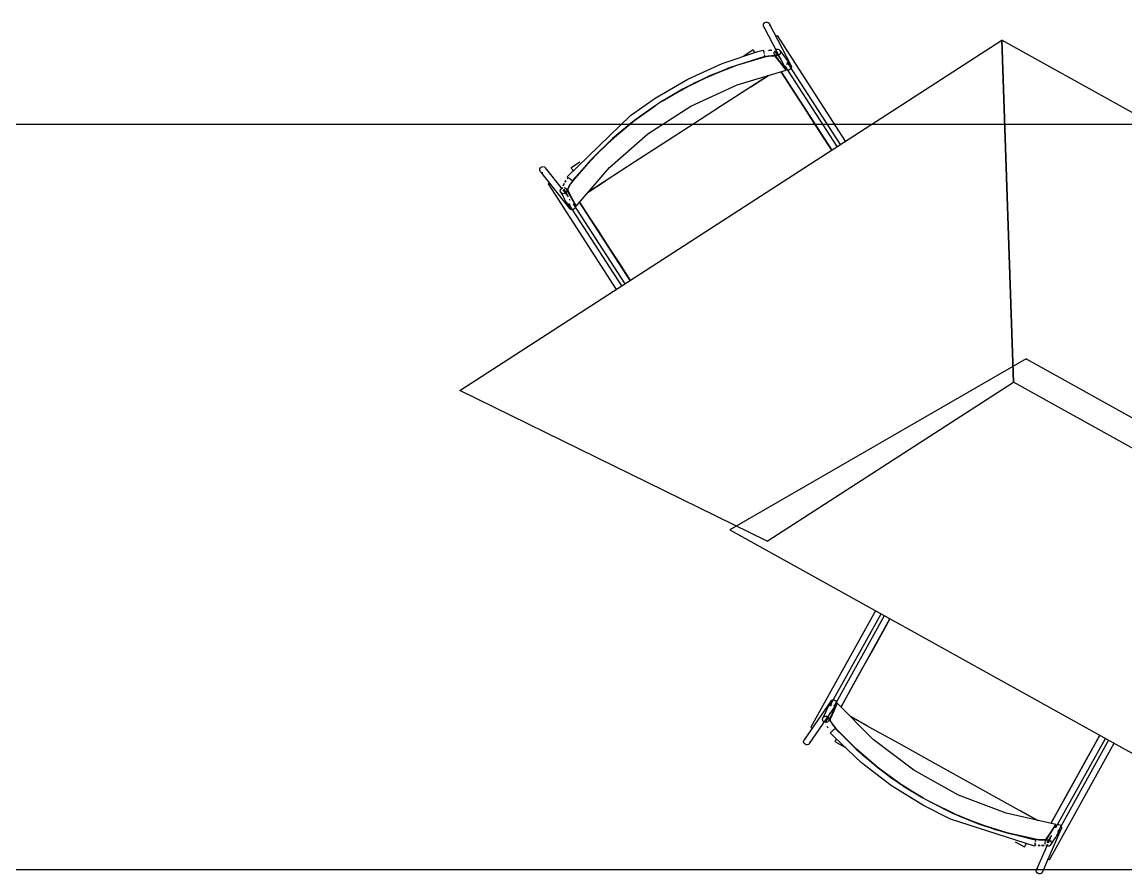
# Model space of a CAD drawing. Header units: metres. Extents: x 2.3 to 42.8, y 0.9 to 31.9.
# Drawn here: x 24.624 to 25.364, y 22.947 to 23.519 of the extents above; entities that cross this region are included whole.
import ezdxf

# ---------------------------------------------------------------- set-up
doc = ezdxf.new("R2010")
doc.units = ezdxf.units.M
for name, color, linetype in [('ARREDI', 9, 'Continuous'), ('PARETI_STRUTTURE', 7, 'Continuous'), ('PORTE_SCALE', 2, 'Continuous'), ('WAYFINDING_RIQUADRI', 7, 'Continuous')]:
    doc.layers.add(name, color=color, linetype=linetype)

msp = doc.modelspace()

# ---------------------------------------------------------------- linework, layer by layer
at = {"layer": 'ARREDI'}
for points in [[(25.12206, 23.51471), (25.12148, 23.51518), (25.1212, 23.5156), (25.12111, 23.51582), (25.12097, 23.51656), (25.12109, 23.51729)], [(25.12109, 23.51729), (25.12145, 23.51794), (25.12204, 23.51843), (25.12273, 23.51869), (25.12349, 23.51871), (25.12419, 23.51847), (25.12477, 23.518), (25.12505, 23.51758), (25.12515, 23.51736), (25.12529, 23.51662), (25.12516, 23.51589)], [(25.13032, 23.50964), (25.13007, 23.50947), (25.12964, 23.50919)], [(25.13035, 23.50966), (25.13037, 23.50967)], [(25.12346, 23.17031), (24.91738, 23.27149), (25.28109, 23.50665)], [(25.12964, 23.5092), (25.12909, 23.50884)], [(25.46091, 23.18163), (25.65974, 23.29641), (25.28109, 23.50666)], [(24.99311, 23.41208), (24.99167, 23.41011), (24.99049, 23.40813), (24.98981, 23.40658), (24.98975, 23.4057), (24.99253, 23.40047), (24.99531, 23.39526), (25.01767, 23.42118), (25.04352, 23.44368), (25.07231, 23.46229), (25.10343, 23.47662), (25.13624, 23.48638), (25.13263, 23.49106), (25.129, 23.49573)], [(25.12166, 23.49526), (25.10305, 23.48967), (25.08493, 23.48261), (25.06768, 23.47422)], [(25.0677, 23.47423), (25.08499, 23.48263), (25.10314, 23.48971), (25.12181, 23.4953)], [(25.1154, 23.49816), (25.115, 23.49879), (25.11464, 23.49933), (25.11437, 23.49975), (25.11423, 23.49997)], [(25.12094, 23.49965), (25.12089, 23.49987), (25.12089, 23.4999), (25.12089, 23.49986), (25.12096, 23.49958), (25.12108, 23.49909), (25.12124, 23.49844), (25.12142, 23.49772)], [(25.12159, 23.497), (25.12174, 23.49639), (25.12185, 23.49593), (25.1219, 23.49571)], [(25.129, 23.49574), (25.12816, 23.49604), (25.12647, 23.49607), (25.12419, 23.49579), (25.1218, 23.49529)], [(25.12181, 23.4953), (25.12431, 23.49582), (25.12656, 23.49609), (25.12821, 23.49605), (25.12901, 23.49574)], [(25.12445, 23.4997), (25.12569, 23.49986), (25.12656, 23.49984)], [(25.12576, 23.49986), (25.12445, 23.49971)], [(25.13224, 23.49769), (25.13188, 23.49704), (25.13131, 23.49654), (25.13062, 23.49627), (25.12987, 23.49625), (25.12917, 23.49647), (25.12916, 23.49648), (25.1286, 23.49693), (25.1285, 23.49705), (25.12823, 23.49756), (25.1281, 23.49829)], [(25.1282, 23.49952), (25.13184, 23.49485), (25.13272, 23.49371)], [(25.12913, 23.50014), (25.12917, 23.50019), (25.12986, 23.50045), (25.1306, 23.50048), (25.13129, 23.50024), (25.13135, 23.50021), (25.13186, 23.49978), (25.13196, 23.49967), (25.13224, 23.49916), (25.13236, 23.49842), (25.13224, 23.49769)], [(25.12913, 23.49534), (25.12961, 23.49566)], [(25.13563, 23.48934), (25.13624, 23.48638)], [(25.13624, 23.48638), (25.13563, 23.48934)], [(25.13968, 23.48795), (25.1393, 23.48729), (25.13874, 23.48681), (25.13804, 23.48654), (25.13729, 23.48653), (25.13658, 23.48677), (25.136, 23.48724)], [(25.13655, 23.49049), (25.13726, 23.49076), (25.13801, 23.49077), (25.13871, 23.49053), (25.13928, 23.49006), (25.13956, 23.48964), (25.13967, 23.48942), (25.1398, 23.48869), (25.13969, 23.48795)], [(25.12433, 23.48284), (25.11228, 23.47506), (25.09296, 23.46256), (25.07358, 23.45003), (25.05417, 23.43748), (25.03478, 23.42494), (25.01546, 23.41245), (25.00344, 23.40467)], [(25.11262, 23.47525), (25.12434, 23.48285)], [(25.16684, 23.43279), (25.16466, 23.43615), (25.15639, 23.44897), (25.14808, 23.46182), (25.13979, 23.47465), (25.13284, 23.48537)], [(25.05308, 23.46562), (25.06715, 23.47394)], [(25.06712, 23.47391), (25.05309, 23.46562)], [(25.03473, 23.45295), (25.04838, 23.46257)], [(25.04837, 23.46257), (25.03476, 23.45297)], [(24.99311, 23.41208), (25.00586, 23.4268), (25.01976, 23.44045), (25.03465, 23.45288)], [(25.03466, 23.45289), (25.01981, 23.44051), (25.00592, 23.42689), (24.9932, 23.41219)], [(24.97294, 23.41746), (24.97222, 23.41766), (24.97161, 23.41807), (24.97144, 23.41825), (24.97144, 23.41827), (24.97118, 23.41868), (24.97099, 23.41941), (24.97105, 23.42016), (24.97137, 23.42082), (24.97192, 23.42136), (24.9726, 23.42168), (24.97333, 23.42175)], [(24.97334, 23.42175), (24.97406, 23.42156), (24.97467, 23.42114), (24.97484, 23.42096), (24.97484, 23.42095), (24.9751, 23.42053), (24.9753, 23.41981)], [(24.99195, 23.4209), (24.99209, 23.42067), (24.99235, 23.42027), (24.99271, 23.41971), (24.99311, 23.41909)], [(24.98928, 23.4148), (24.9893, 23.41479)], [(24.98994, 23.4143), (24.9893, 23.41344)], [(24.9893, 23.41342), (24.98994, 23.41429)], [(24.99163, 23.41298), (24.99105, 23.41343), (24.99047, 23.41389), (24.98994, 23.4143), (24.98954, 23.4146), (24.98931, 23.41478)], [(24.97721, 23.41063), (24.97678, 23.41036), (24.97653, 23.41019), (24.97649, 23.41016), (24.9765, 23.41018)], [(24.97777, 23.411), (24.97721, 23.41064)], [(24.98663, 23.40354), (24.98591, 23.40372), (24.9853, 23.40414), (24.98494, 23.40461), (24.98487, 23.40475), (24.98469, 23.40539), (24.98469, 23.40546), (24.98476, 23.40618), (24.98509, 23.40685), (24.98562, 23.40736), (24.98631, 23.40768)], [(24.98706, 23.40775), (24.98778, 23.40757), (24.98839, 23.40715), (24.98875, 23.40668), (24.98882, 23.40654), (24.989, 23.40585), (24.989, 23.40583), (24.98893, 23.40511), (24.9886, 23.40444), (24.98807, 23.40393), (24.98738, 23.40361), (24.98663, 23.40354)], [(24.98732, 23.41035), (24.98666, 23.40883)], [(24.98669, 23.40886), (24.98736, 23.4104)], [(24.99017, 23.40129), (24.9894, 23.40275), (24.98738, 23.40655)], [(24.98848, 23.41229), (24.98782, 23.41119)], [(24.98783, 23.41119), (24.98854, 23.41237)], [(24.98974, 23.40568), (24.9898, 23.40654), (24.99043, 23.40807), (24.9916, 23.41), (24.9931, 23.41207)], [(24.99268, 23.41216), (24.9925, 23.41229), (24.99214, 23.41259), (24.99163, 23.41297)], [(25.00343, 23.40466), (25.01515, 23.41223)], [(24.99137, 23.39904), (24.99091, 23.39989)], [(24.99247, 23.39276), (24.99174, 23.39295), (24.99113, 23.39337), (24.99097, 23.39355), (24.99097, 23.39356), (24.9907, 23.39398), (24.99051, 23.3947), (24.99058, 23.39545), (24.9909, 23.39613), (24.99144, 23.39666)], [(24.99462, 23.39582), (24.99482, 23.3951), (24.99475, 23.39437), (24.99443, 23.39369), (24.9939, 23.39314), (24.99322, 23.39282), (24.99247, 23.39275)], [(24.99531, 23.39526), (24.99346, 23.39661)], [(24.99762, 23.39793), (25.00328, 23.38918), (25.0103, 23.37832), (25.01731, 23.36747), (25.02434, 23.35661), (25.03137, 23.34575)], [(25.65974, 23.29641), (25.4609, 23.18163), (25.28879, 23.2772)], [(25.29738, 23.29269), (25.09855, 23.17791), (25.4772, 22.96766)], [(25.29739, 23.29269), (25.4695, 23.19712)], [(25.12347, 23.17031), (25.28879, 23.27719)], [(25.20589, 23.11831), (25.20153, 23.11045), (25.19413, 23.09712), (25.1867, 23.08375), (25.17928, 23.07038), (25.17307, 23.05922)], [(25.30351, 22.97041), (25.30592, 22.97007), (25.30821, 22.96996), (25.30991, 22.9701), (25.31071, 22.97046), (25.31402, 22.97536), (25.31731, 22.98026), (25.28392, 22.9878), (25.25191, 23.00003), (25.22194, 23.01666), (25.19463, 23.03739), (25.17059, 23.06173), (25.16816, 23.05635), (25.16574, 23.05094)], [(25.16682, 23.06007), (25.16625, 23.06057), (25.16589, 23.06123), (25.16576, 23.06196), (25.16591, 23.0627), (25.16614, 23.06313), (25.16615, 23.06314), (25.16629, 23.06334), (25.16687, 23.0638), (25.16758, 23.06403)], [(25.16759, 23.06404), (25.16834, 23.06402), (25.16903, 23.06374), (25.1696, 23.06324), (25.16996, 23.06259), (25.17009, 23.06185)], [(25.16827, 23.0598), (25.17059, 23.06173)], [(25.17059, 23.06173), (25.16827, 23.0598)], [(25.16174, 23.049), (25.16117, 23.04949), (25.1608, 23.05013), (25.16067, 23.05085), (25.16069, 23.05092), (25.16083, 23.05157), (25.16088, 23.05171), (25.1612, 23.0522), (25.16178, 23.05265), (25.16249, 23.05289)], [(25.16249, 23.05289), (25.16324, 23.05287), (25.16395, 23.05259), (25.16452, 23.05212), (25.16488, 23.05147), (25.16501, 23.05075), (25.16487, 23.05004), (25.16481, 23.0499), (25.16449, 23.04941), (25.16391, 23.04895), (25.1632, 23.04872)], [(25.16278, 23.04846), (25.16519, 23.05387), (25.16578, 23.05518)], [(25.16952, 23.04481), (25.16788, 23.04676), (25.16659, 23.04863), (25.16584, 23.0501), (25.16572, 23.05096)], [(25.16574, 23.05094), (25.16587, 23.05007), (25.16663, 23.04857), (25.16795, 23.04668), (25.16952, 23.04481)], [(25.19152, 23.04613), (25.17931, 23.05291)], [(25.17932, 23.05289), (25.19185, 23.04593), (25.21196, 23.03476), (25.23215, 23.02356), (25.25236, 23.01233), (25.27254, 23.00113), (25.29265, 22.98996), (25.30518, 22.983)], [(25.15282, 23.04559), (25.15281, 23.0456), (25.15286, 23.04557), (25.15311, 23.04542), (25.15356, 23.04517)], [(25.15356, 23.04518), (25.15415, 23.04486)], [(25.16362, 23.04615), (25.16437, 23.04508)], [(25.16438, 23.04507), (25.16367, 23.0461)], [(25.16608, 23.042), (25.16591, 23.04184), (25.16589, 23.04183), (25.16593, 23.04186), (25.16614, 23.04204), (25.16651, 23.04237), (25.16701, 23.04282), (25.16757, 23.04332), (25.16811, 23.0438)], [(25.16811, 23.04381), (25.16859, 23.04424), (25.16893, 23.04454), (25.1691, 23.0447)], [(25.21356, 23.00698), (25.19801, 23.01828), (25.18322, 23.03096), (25.16952, 23.0448)], [(25.16962, 23.0447), (25.1833, 23.03089), (25.19806, 23.01824), (25.21359, 23.00696)], [(25.15045, 23.03382), (25.1497, 23.03384), (25.149, 23.03412), (25.14843, 23.03462), (25.14807, 23.03527), (25.14795, 23.03601), (25.14808, 23.03674), (25.14832, 23.03717), (25.14832, 23.03719), (25.14847, 23.03738), (25.14906, 23.03784), (25.14976, 23.03807)], [(25.15226, 23.0359), (25.15213, 23.03516), (25.15189, 23.03473), (25.15189, 23.03472), (25.15174, 23.03452), (25.15115, 23.03406), (25.15045, 23.03383)], [(25.17, 23.0378), (25.16964, 23.03715), (25.16932, 23.03658), (25.16908, 23.03615), (25.16896, 23.03593)], [(25.31387, 22.98105), (25.31892, 22.99016), (25.3252, 23.00146), (25.33147, 23.01275), (25.33776, 23.02407), (25.34404, 23.03538), (25.34667, 23.04014)], [(25.22804, 22.99813), (25.21458, 23.00634)], [(25.21458, 23.00633), (25.22803, 22.99814)], [(25.30351, 22.97041), (25.28452, 22.97473), (25.26592, 22.98056), (25.24785, 22.9879), (25.23294, 22.99541)], [(25.23295, 22.99541), (25.24782, 22.98792), (25.26585, 22.98059), (25.28441, 22.97475), (25.30337, 22.97043)], [(25.30519, 22.983), (25.293, 22.98978)], [(25.31731, 22.98027), (25.317, 22.978)], [(25.31714, 22.97939), (25.31768, 22.97991), (25.31837, 22.98019), (25.31912, 22.98023), (25.31984, 22.98), (25.32044, 22.97956), (25.32086, 22.97894)], [(25.32085, 22.97893), (25.32102, 22.97821), (25.32094, 22.97746), (25.32085, 22.97724), (25.32085, 22.97723), (25.3206, 22.97681), (25.32006, 22.9763), (25.31937, 22.976), (25.31862, 22.97596)], [(25.30364, 22.97), (25.3036, 22.96978), (25.30351, 22.96932), (25.3034, 22.96869)], [(25.31074, 22.97045), (25.30996, 22.97009), (25.3083, 22.96995), (25.30604, 22.97005), (25.30351, 22.97041)], [(25.31017, 22.96711), (25.30999, 22.96783), (25.31008, 22.96857), (25.31033, 22.96909), (25.31041, 22.96923), (25.31094, 22.96972), (25.31162, 22.97), (25.31237, 22.97003), (25.31308, 22.9698), (25.31367, 22.96934), (25.31409, 22.96872)], [(25.31409, 22.96871), (25.31427, 22.96799), (25.31418, 22.96726), (25.31393, 22.96673), (25.31385, 22.96659), (25.31336, 22.96613), (25.31332, 22.9661), (25.31264, 22.96583), (25.31189, 22.9658), (25.31118, 22.96602), (25.31059, 22.96648)], [(25.31441, 22.9729), (25.31349, 22.97152), (25.31107, 22.96797)], [(25.29627, 22.96524), (25.2964, 22.96547), (25.29663, 22.96589), (25.29695, 22.96647), (25.29731, 22.96711)], [(25.30295, 22.96607), (25.30291, 22.9658), (25.3029, 22.96576), (25.3029, 22.96578)], [(25.30304, 22.96657), (25.30411, 22.96642)], [(25.30328, 22.96796), (25.30316, 22.96723), (25.30305, 22.96657)], [(25.30412, 22.96642), (25.30305, 22.96657)], [(25.30655, 22.96618), (25.30539, 22.96624)], [(25.3055, 22.96622), (25.30678, 22.96617)], [(25.30937, 22.96626), (25.30769, 22.96612)], [(25.30776, 22.96611), (25.3094, 22.96625)], [(25.31168, 22.95738), (25.31226, 22.95706)], [(25.31226, 22.95706), (25.31271, 22.95681), (25.31297, 22.95667)], [(25.31302, 22.95664), (25.313, 22.95666)], [(25.30427, 22.94841), (25.30411, 22.94913), (25.30419, 22.94988), (25.30427, 22.95011), (25.30427, 22.95012), (25.30452, 22.95054), (25.30507, 22.95105)], [(25.30825, 22.95008), (25.30841, 22.94936), (25.30833, 22.94861), (25.30825, 22.94839), (25.30825, 22.94837), (25.308, 22.94796), (25.30745, 22.94744), (25.30676, 22.94715), (25.30601, 22.94712), (25.30529, 22.94733), (25.30469, 22.94779), (25.30427, 22.94842)]]:
    msp.add_lwpolyline(points, dxfattribs=at)
msp.add_lwpolyline([(25.28108, 23.50666), (25.28879, 23.2772)], close=True, dxfattribs=at)
at = {"layer": 'PARETI_STRUTTURE'}
for points in [[(25.13957, 23.48965), (25.12505, 23.51759)], [(25.12121, 23.51559), (25.13573, 23.48764)], [(25.17617, 23.43882), (25.13037, 23.50967)], [(25.04835, 23.46775), (25.07024, 23.48041), (25.09329, 23.49082), (25.11724, 23.49889), (25.12088, 23.49989)], [(25.12191, 23.49569), (25.09799, 23.48801), (25.07501, 23.47796), (25.05315, 23.46567), (25.0507, 23.46412)], [(25.11421, 23.49999), (25.1078, 23.49584)], [(25.13549, 23.48765), (25.13541, 23.48776), (25.13534, 23.48786), (25.13526, 23.48797), (25.13517, 23.48807), (25.1351, 23.48818), (25.13502, 23.48829), (25.13495, 23.48839), (25.13487, 23.4885), (25.13478, 23.48859), (25.13471, 23.48871), (25.13463, 23.4888), (25.13455, 23.48891), (25.13448, 23.48902), (25.1344, 23.48912), (25.13433, 23.48923), (25.13424, 23.48933), (25.13416, 23.48944), (25.13409, 23.48955), (25.13401, 23.48965), (25.13392, 23.48976), (25.13385, 23.48986), (25.13377, 23.48997), (25.1337, 23.49007), (25.13362, 23.49018), (25.13353, 23.49029), (25.13346, 23.49039), (25.13338, 23.4905), (25.1333, 23.49059), (25.13323, 23.49071), (25.13315, 23.4908), (25.13306, 23.49091), (25.13299, 23.49102), (25.13291, 23.49112), (25.13284, 23.49123), (25.13276, 23.49133), (25.13267, 23.49144), (25.1326, 23.49155), (25.13252, 23.49165), (25.13244, 23.49176), (25.13237, 23.49186), (25.13228, 23.49197), (25.13221, 23.49207), (25.13213, 23.49218), (25.13205, 23.49229), (25.13198, 23.49239), (25.1319, 23.4925), (25.13181, 23.49259), (25.13174, 23.49271), (25.13166, 23.49282), (25.13159, 23.49291), (25.13151, 23.49302), (25.13142, 23.49312), (25.13135, 23.49323), (25.13127, 23.49333), (25.13119, 23.49344), (25.13112, 23.49355), (25.13103, 23.49365), (25.13095, 23.49376), (25.13088, 23.49386), (25.1308, 23.49397), (25.13073, 23.49408), (25.13065, 23.49418), (25.13056, 23.49429), (25.13049, 23.49439), (25.13041, 23.4945), (25.13033, 23.49459), (25.13026, 23.49471), (25.13017, 23.49482), (25.1301, 23.49491), (25.13002, 23.49502), (25.12994, 23.49512), (25.12987, 23.49523), (25.12978, 23.49534), (25.1297, 23.49544), (25.12963, 23.49555), (25.12955, 23.49565), (25.12946, 23.49576), (25.1294, 23.49586), (25.12931, 23.49597), (25.12924, 23.49608), (25.12916, 23.49618), (25.12908, 23.49629), (25.12901, 23.49639), (25.12892, 23.4965), (25.12884, 23.49661), (25.12877, 23.49671), (25.12869, 23.49682), (25.12862, 23.49691), (25.12853, 23.49702), (25.12851, 23.49705)], [(25.13138, 23.49557), (25.13082, 23.49643)], [(25.13196, 23.49967), (25.13897, 23.49022)], [(25.17046, 23.43513), (25.13574, 23.48884)], [(25.13681, 23.49172), (25.13841, 23.48925)], [(25.13853, 23.48906), (25.17253, 23.43647)], [(25.13282, 23.48537), (25.16682, 23.43278)], [(24.98928, 23.4148), (25.03183, 23.45611), (25.04835, 23.46776)], [(25.05071, 23.46412), (25.03036, 23.44947), (25.0116, 23.43284), (24.9946, 23.41444), (24.99271, 23.41215)], [(24.98614, 23.40665), (24.97483, 23.42096)], [(24.99792, 23.4248), (24.99193, 23.42092)], [(24.97144, 23.41826), (24.99097, 23.39356)], [(24.97648, 23.41017), (25.02229, 23.33932)], [(24.98975, 23.40208), (24.98662, 23.40605)], [(24.98875, 23.40668), (24.99445, 23.39646)], [(24.98836, 23.40432), (24.98938, 23.40275)], [(25.02593, 23.34168), (24.9902, 23.39693)], [(24.9936, 23.39622), (25.028, 23.34301)], [(24.99436, 23.39625), (24.99369, 23.39709)], [(25.03164, 23.34537), (24.99764, 23.39795)], [(25.19618, 23.12371), (25.1528, 23.0456)], [(25.16714, 23.06249), (25.19996, 23.1216)], [(25.20213, 23.1204), (25.16865, 23.06013)], [(25.1731, 23.0592), (25.20591, 23.11831)], [(25.16614, 23.06313), (25.14832, 23.03718)], [(25.15189, 23.03473), (25.16972, 23.06069)], [(25.16088, 23.05171), (25.16591, 23.06233)], [(25.16982, 23.06048), (25.16977, 23.06035), (25.16971, 23.06024), (25.16965, 23.06012), (25.1696, 23.06001), (25.16954, 23.05988), (25.16949, 23.05977), (25.16943, 23.05965), (25.16938, 23.05954), (25.16932, 23.05941), (25.16927, 23.0593), (25.16921, 23.05917), (25.16915, 23.05906), (25.16909, 23.05894), (25.16903, 23.05881), (25.16897, 23.0587), (25.16892, 23.05858), (25.16886, 23.05847), (25.16881, 23.05834), (25.16875, 23.05823), (25.1687, 23.0581), (25.16864, 23.05799), (25.16859, 23.05787), (25.16853, 23.05776), (25.16847, 23.05763), (25.16842, 23.05752), (25.16836, 23.0574), (25.16831, 23.05729), (25.16825, 23.05716), (25.1682, 23.05704), (25.16814, 23.05692), (25.16809, 23.0568), (25.16803, 23.05669), (25.16797, 23.05656), (25.16792, 23.05645), (25.16786, 23.05633), (25.16781, 23.05622), (25.16774, 23.05609), (25.16768, 23.05598), (25.16763, 23.05585), (25.16757, 23.05574), (25.16752, 23.05562), (25.16746, 23.05549), (25.1674, 23.05538), (25.16735, 23.05526), (25.16729, 23.05515), (25.16724, 23.05502), (25.16718, 23.05491), (25.16713, 23.05479), (25.16707, 23.05467), (25.16702, 23.05455), (25.16696, 23.05444), (25.1669, 23.05431), (25.16685, 23.0542), (25.16679, 23.05408), (25.16674, 23.05397), (25.16668, 23.05384), (25.16663, 23.05372), (25.16657, 23.0536), (25.16652, 23.05348), (25.16646, 23.05337), (25.16639, 23.05324), (25.16634, 23.05313), (25.16628, 23.05301), (25.16622, 23.0529), (25.16617, 23.05277), (25.16611, 23.05266), (25.16606, 23.05254), (25.166, 23.05242), (25.16595, 23.0523), (25.16589, 23.05217), (25.16584, 23.05206), (25.16578, 23.05194), (25.16572, 23.05183), (25.16567, 23.0517), (25.16561, 23.05159), (25.16556, 23.05147), (25.1655, 23.05135), (25.16545, 23.05123), (25.16539, 23.05112), (25.16534, 23.05099), (25.16528, 23.05088), (25.16522, 23.05076), (25.16517, 23.05065), (25.16511, 23.05052), (25.16504, 23.0504), (25.16499, 23.05029), (25.16493, 23.05016), (25.16488, 23.05005), (25.16482, 23.04992), (25.16481, 23.0499)], [(25.16561, 23.05973), (25.16704, 23.0623)], [(25.16518, 23.05387), (25.16427, 23.05223)], [(25.16912, 23.04471), (25.18716, 23.02723), (25.20683, 23.01167), (25.22797, 22.99816), (25.23048, 22.99674)], [(25.22838, 22.99295), (25.20691, 23.00632), (25.18688, 23.02175), (25.16849, 23.03908), (25.16589, 23.04183)], [(25.16894, 23.0359), (25.17562, 23.03219)], [(25.34665, 23.04016), (25.31383, 22.98106)], [(25.31727, 22.97831), (25.35045, 23.03806)], [(25.3526, 23.03685), (25.31824, 22.97498)], [(25.31302, 22.95664), (25.35639, 23.03475)], [(25.3029, 22.96575), (25.24644, 22.98385), (25.22839, 22.99296)], [(25.23048, 22.99674), (25.25298, 22.98569), (25.27648, 22.97695), (25.30072, 22.97062), (25.30364, 22.97002)], [(25.30824, 22.94838), (25.32085, 22.97723)], [(25.31032, 22.9691), (25.31665, 22.97895)], [(25.31689, 22.97897), (25.31645, 22.97798)], [(25.29002, 22.96867), (25.29625, 22.96521)], [(25.31391, 22.97216), (25.31198, 22.96773)], [(25.31258, 22.96987), (25.3135, 22.97153)], [(25.31157, 22.96682), (25.30427, 22.95012)]]:
    msp.add_lwpolyline(points, dxfattribs=at)
at = {"layer": 'PORTE_SCALE'}
for centre, radius, start, end in [((34.36765, 28.64152), 10.74525, 209.167876, 209.230572), ((16.46038, 28.66884), 10.53089, 327.216522, 327.280495)]:
    msp.add_arc(centre, radius, start, end, dxfattribs=at)
at = {"layer": 'WAYFINDING_RIQUADRI'}
msp.add_lwpolyline([(23.3, 22.95), (26.7, 22.95), (26.7, 23.45), (23.3, 23.45)], close=True, dxfattribs=at)

doc.saveas('drawing.dxf')
